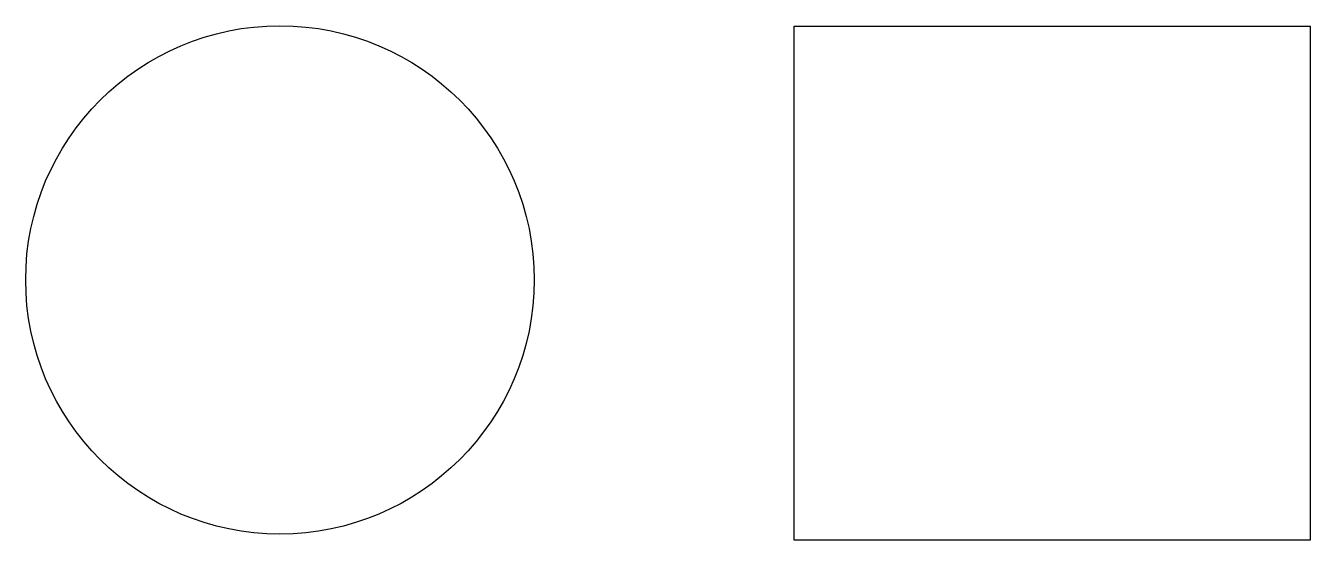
# Model space of a CAD drawing. Header units: inches. Extents: x -2.5 to 10, y 2.5 to 7.5.
import ezdxf

# ---------------------------------------------------------------- set-up
doc = ezdxf.new("R2010")
doc.units = ezdxf.units.IN
doc.header["$MEASUREMENT"] = 0
doc.layers.add('front_view', color=7, linetype='Continuous', true_color=0xe7f0ff)
doc.layers.add('top_view', color=7, linetype='Continuous', true_color=0xe7f0ff)

msp = doc.modelspace()

# ---------------------------------------------------------------- linework, layer by layer
at = {"layer": 'front_view', "color": 1}
msp.add_lwpolyline([(4.988, 7.48), (9.995, 7.48), (9.995, 2.49), (4.988, 2.49)], close=True, dxfattribs=at)
at = {"layer": 'top_view'}
msp.add_circle((-0.003, 5.018), 2.467, dxfattribs=at)

doc.saveas('drawing.dxf')
